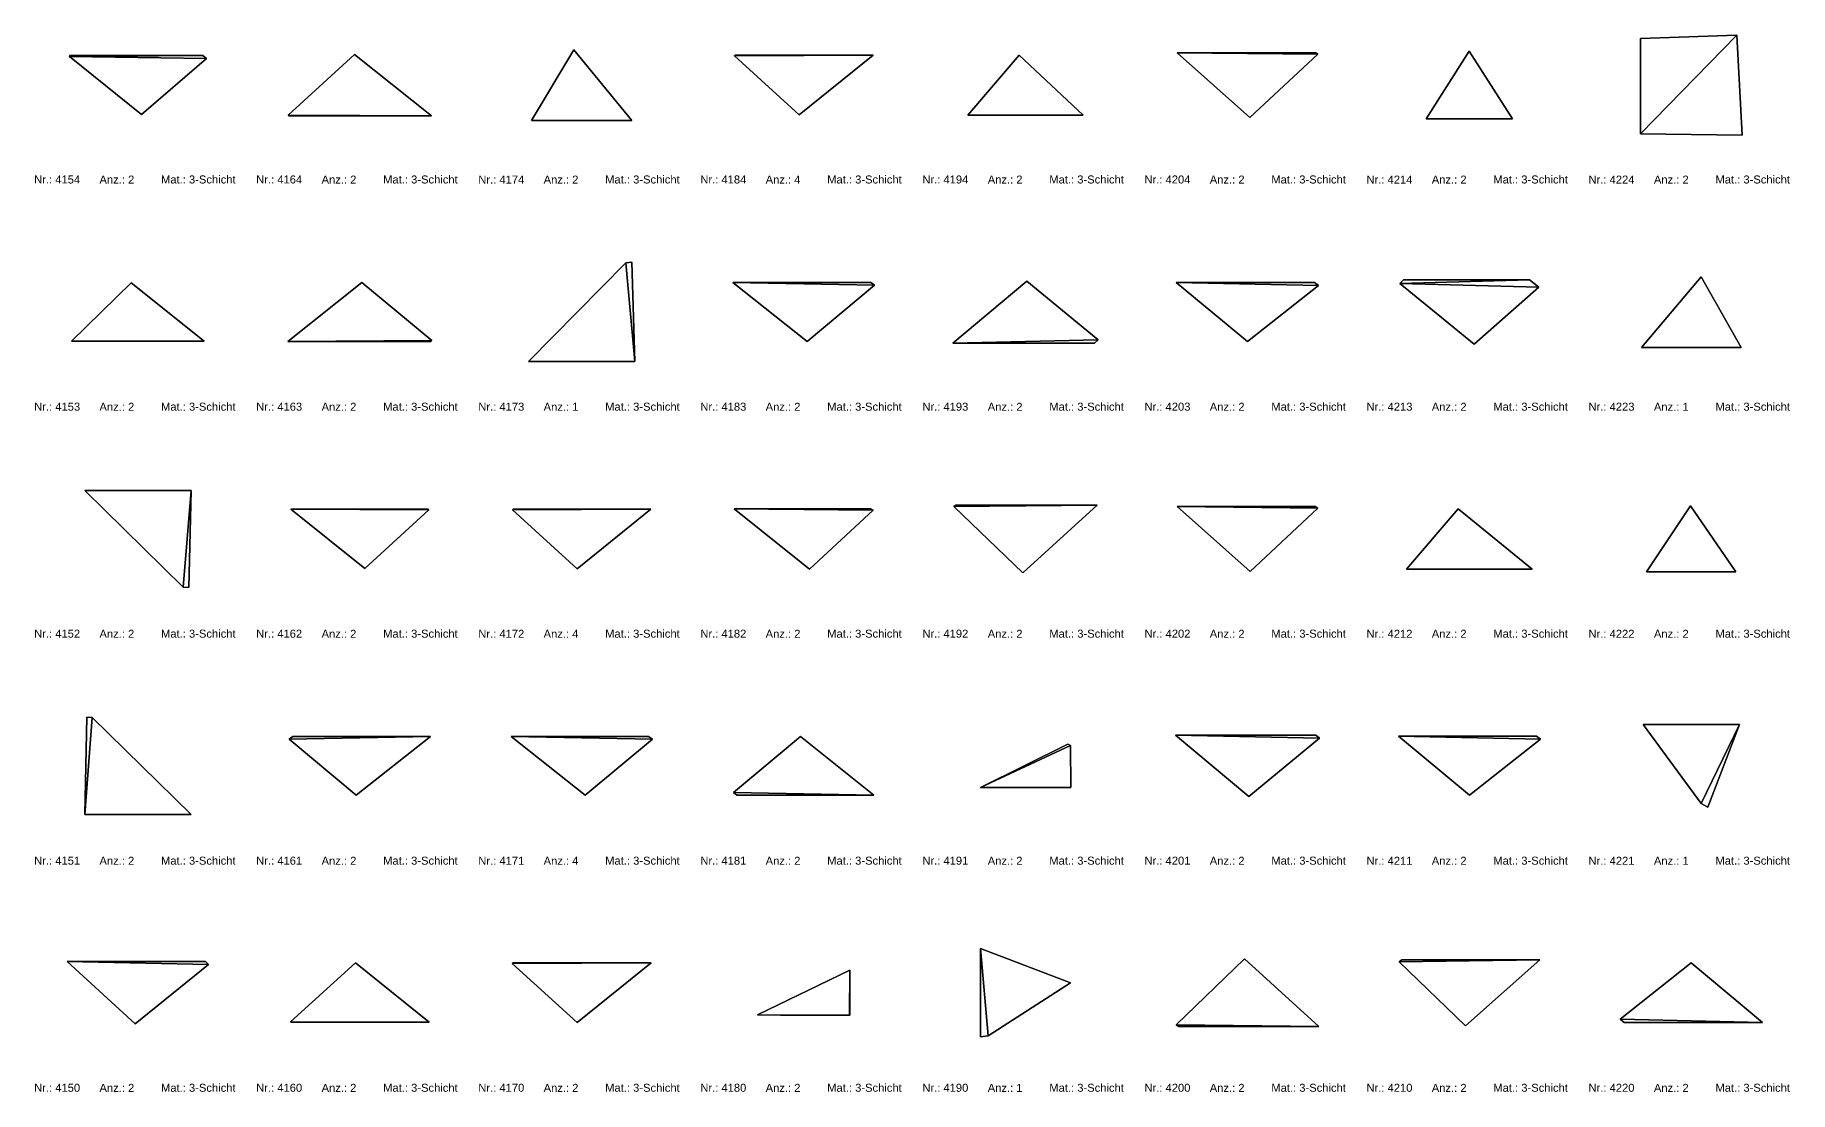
# Model space of a CAD drawing. Header units: millimetres. Extents: x -1099 to 66227, y -20588 to 1633.
# Drawn here: x 32674 to 50466, y -20588 to -9876 of the extents above; entities that cross this region are included whole.
import ezdxf

# ---------------------------------------------------------------- set-up
doc = ezdxf.new("R2010")
doc.units = ezdxf.units.MM
doc.header["$LTSCALE"] = 12.5
doc.layers.add('CURVES', color=1, linetype='Continuous', true_color=0xff0000)
doc.layers.add('TEXT', color=1, linetype='Continuous', true_color=0xff0000)
doc.styles.add('ARIAL_REGULAR', font='arial.ttf')

msp = doc.modelspace()

# ---------------------------------------------------------------- texts
at = {"layer": 'TEXT', "attachment_point": 7, "style": 'ARIAL_REGULAR'}
for s, insert, char_height, width in [('Nr.: 4154', (32665, -11381), 81.1, 1078.73), ('Anz.: 2', (33327, -11381), 81.1, 853.81), ('Mat.: 3-Schicht', (33951, -11381), 81.15, 1665.28), ('Nr.: 4164', (34916, -11381), 81.1, 1078.73), ('Anz.: 2', (35579, -11381), 81.1, 853.81), ('Mat.: 3-Schicht', (36203, -11381), 81.15, 1665.28), ('Nr.: 4174', (37168, -11381), 81.1, 1078.73), ('Anz.: 2', (37830, -11381), 81.1, 853.81), ('Mat.: 3-Schicht', (38454, -11381), 81.15, 1665.28), ('Nr.: 4184', (39419, -11381), 81.1, 1078.73), ('Anz.: 4', (40081, -11381), 81.1, 854.69), ('Mat.: 3-Schicht', (40705, -11381), 81.15, 1665.28), ('Nr.: 4194', (41670, -11381), 81.1, 1078.73), ('Anz.: 2', (42333, -11381), 81.1, 853.81), ('Mat.: 3-Schicht', (42957, -11381), 81.15, 1665.28), ('Nr.: 4204', (43922, -11381), 81.1, 1078.73), ('Anz.: 2', (44584, -11381), 81.1, 853.81), ('Mat.: 3-Schicht', (45208, -11381), 81.15, 1665.28), ('Nr.: 4214', (46173, -11381), 81.1, 1078.73), ('Anz.: 2', (46835, -11381), 81.1, 853.81), ('Mat.: 3-Schicht', (47459, -11381), 81.15, 1665.28), ('Nr.: 4224', (48424, -11381), 81.1, 1078.73), ('Anz.: 2', (49087, -11381), 81.1, 853.81), ('Mat.: 3-Schicht', (49711, -11381), 81.15, 1665.28), ('Nr.: 4153', (32665, -13684), 81.1, 1079.61), ('Anz.: 2', (33327, -13684), 81.1, 853.81), ('Mat.: 3-Schicht', (33951, -13684), 81.15, 1665.28), ('Nr.: 4163', (34916, -13684), 81.1, 1079.61), ('Anz.: 2', (35579, -13684), 81.1, 853.81), ('Mat.: 3-Schicht', (36203, -13684), 81.15, 1665.28), ('Nr.: 4173', (37168, -13684), 81.1, 1079.61), ('Anz.: 1', (37830, -13684), 81.1, 824.7), ('Mat.: 3-Schicht', (38454, -13684), 81.15, 1665.28), ('Nr.: 4183', (39419, -13684), 81.1, 1079.61), ('Anz.: 2', (40081, -13684), 81.1, 853.81), ('Mat.: 3-Schicht', (40705, -13684), 81.15, 1665.28), ('Nr.: 4193', (41670, -13684), 81.1, 1079.61), ('Anz.: 2', (42333, -13684), 81.1, 853.81), ('Mat.: 3-Schicht', (42957, -13684), 81.15, 1665.28), ('Nr.: 4203', (43922, -13684), 81.1, 1079.61), ('Anz.: 2', (44584, -13684), 81.1, 853.81), ('Mat.: 3-Schicht', (45208, -13684), 81.15, 1665.28), ('Nr.: 4213', (46173, -13684), 81.1, 1079.61), ('Anz.: 2', (46835, -13684), 81.1, 853.81), ('Mat.: 3-Schicht', (47459, -13684), 81.15, 1665.28), ('Nr.: 4223', (48424, -13684), 81.1, 1079.61), ('Anz.: 1', (49087, -13684), 81.1, 824.7), ('Mat.: 3-Schicht', (49711, -13684), 81.15, 1665.28), ('Nr.: 4152', (32665, -15985), 81.1, 1077.85), ('Anz.: 2', (33327, -15985), 81.1, 853.81), ('Mat.: 3-Schicht', (33951, -15985), 81.15, 1665.28), ('Nr.: 4162', (34916, -15985), 81.1, 1077.85), ('Anz.: 2', (35579, -15985), 81.1, 853.81), ('Mat.: 3-Schicht', (36203, -15985), 81.15, 1665.28), ('Nr.: 4172', (37168, -15985), 81.1, 1077.85), ('Anz.: 4', (37830, -15985), 81.1, 854.69), ('Mat.: 3-Schicht', (38454, -15985), 81.15, 1665.28), ('Nr.: 4182', (39419, -15985), 81.1, 1077.85), ('Anz.: 2', (40081, -15985), 81.1, 853.81), ('Mat.: 3-Schicht', (40705, -15985), 81.15, 1665.28), ('Nr.: 4192', (41670, -15985), 81.1, 1077.85), ('Anz.: 2', (42333, -15985), 81.1, 853.81), ('Mat.: 3-Schicht', (42957, -15985), 81.15, 1665.28), ('Nr.: 4202', (43922, -15985), 81.1, 1077.85), ('Anz.: 2', (44584, -15985), 81.1, 853.81), ('Mat.: 3-Schicht', (45208, -15985), 81.15, 1665.28), ('Nr.: 4212', (46173, -15985), 81.1, 1077.85), ('Anz.: 2', (46835, -15985), 81.1, 853.81), ('Mat.: 3-Schicht', (47459, -15985), 81.15, 1665.28), ('Nr.: 4222', (48424, -15985), 81.1, 1077.85), ('Anz.: 2', (49087, -15985), 81.1, 853.81), ('Mat.: 3-Schicht', (49711, -15985), 81.15, 1665.28), ('Nr.: 4151', (32665, -18286), 81.1, 1048.74), ('Anz.: 2', (33327, -18286), 81.1, 853.81), ('Mat.: 3-Schicht', (33951, -18286), 81.15, 1665.28), ('Nr.: 4161', (34916, -18286), 81.1, 1048.74), ('Anz.: 2', (35579, -18286), 81.1, 853.81), ('Mat.: 3-Schicht', (36203, -18286), 81.15, 1665.28), ('Nr.: 4171', (37168, -18286), 81.1, 1048.74), ('Anz.: 4', (37830, -18286), 81.1, 854.69), ('Mat.: 3-Schicht', (38454, -18286), 81.15, 1665.28), ('Nr.: 4181', (39419, -18286), 81.1, 1048.74), ('Anz.: 2', (40081, -18286), 81.1, 853.81), ('Mat.: 3-Schicht', (40705, -18286), 81.15, 1665.28), ('Nr.: 4191', (41670, -18286), 81.1, 1048.74), ('Anz.: 2', (42333, -18286), 81.1, 853.81), ('Mat.: 3-Schicht', (42957, -18286), 81.15, 1665.28), ('Nr.: 4201', (43922, -18286), 81.1, 1048.74), ('Anz.: 2', (44584, -18286), 81.1, 853.81), ('Mat.: 3-Schicht', (45208, -18286), 81.15, 1665.28), ('Nr.: 4211', (46173, -18286), 81.1, 1048.74), ('Anz.: 2', (46835, -18286), 81.1, 853.81), ('Mat.: 3-Schicht', (47459, -18286), 81.15, 1665.28), ('Nr.: 4221', (48424, -18286), 81.1, 1048.74), ('Anz.: 1', (49087, -18286), 81.1, 824.7), ('Mat.: 3-Schicht', (49711, -18286), 81.15, 1665.28), ('Nr.: 4150', (32665, -20588), 81.1, 1079.61), ('Anz.: 2', (33327, -20588), 81.1, 853.81), ('Mat.: 3-Schicht', (33951, -20588), 81.15, 1665.28), ('Nr.: 4160', (34916, -20588), 81.1, 1079.61), ('Anz.: 2', (35579, -20588), 81.1, 853.81), ('Mat.: 3-Schicht', (36203, -20588), 81.15, 1665.28), ('Nr.: 4170', (37168, -20588), 81.1, 1079.61), ('Anz.: 2', (37830, -20588), 81.1, 853.81), ('Mat.: 3-Schicht', (38454, -20588), 81.15, 1665.28), ('Nr.: 4180', (39419, -20588), 81.1, 1079.61), ('Anz.: 2', (40081, -20588), 81.1, 853.81), ('Mat.: 3-Schicht', (40705, -20588), 81.15, 1665.28), ('Nr.: 4190', (41670, -20588), 81.1, 1079.61), ('Anz.: 1', (42333, -20588), 81.1, 824.7), ('Mat.: 3-Schicht', (42957, -20588), 81.15, 1665.28), ('Nr.: 4200', (43922, -20588), 81.1, 1079.61), ('Anz.: 2', (44584, -20588), 81.1, 853.81), ('Mat.: 3-Schicht', (45208, -20588), 81.15, 1665.28), ('Nr.: 4210', (46173, -20588), 81.1, 1079.61), ('Anz.: 2', (46835, -20588), 81.1, 853.81), ('Mat.: 3-Schicht', (47459, -20588), 81.15, 1665.28), ('Nr.: 4220', (48424, -20588), 81.1, 1079.61), ('Anz.: 2', (49087, -20588), 81.1, 853.81), ('Mat.: 3-Schicht', (49711, -20588), 81.15, 1665.28)]:
    msp.add_mtext(s, dxfattribs=dict(at, insert=insert, char_height=char_height, width=width))

# ---------------------------------------------------------------- meshes
at = {"layer": 'CURVES'}
mesh = msp.add_polyface(dxfattribs=at)
corners = [(49981, -10890), (49981, -10890), (49981, -10890), (49927, -9876), (49927, -9876), (49927, -9876), (49927, -9876, 100), (49927, -9876, 100), (49927, -9876, 100), (49981, -10890, 100), (49981, -10890, 100), (49981, -10890, 100), (48951, -9909), (48951, -9909), (48951, -9909), (48951, -9909, 100), (48951, -9909, 100), (48951, -9909, 100), (48951, -10877), (48951, -10877), (48951, -10877), (48951, -10877, 100), (48951, -10877, 100), (48951, -10877, 100)]
mesh.append_faces([[corners[k] for k in face] for face in [(7, 9, 0, 4), (8, 3, 13, 15), (16, 12, 19, 21), (18, 1, 11, 22), (5, 2, 20, 20), (20, 14, 5, 5), (6, 17, 23, 23), (23, 10, 6, 6)]])
mesh = msp.add_polyface(dxfattribs=at)
corners = [(34374, -10084), (34374, -10084), (34374, -10084), (33028, -10084), (33028, -10084), (33028, -10084), (33028, -10084, 100), (33028, -10084, 100), (33028, -10084, 100), (34374, -10084, 100), (34374, -10084, 100), (34374, -10084, 100), (33022, -10091), (33022, -10091), (33022, -10091), (33022, -10091, 100), (33022, -10091, 100), (33022, -10091, 100), (33752, -10681), (33752, -10681), (33752, -10681), (33752, -10681, 100), (33752, -10681, 100), (33752, -10681, 100), (34412, -10114), (34412, -10114), (34412, -10114), (34412, -10114, 100), (34412, -10114, 100), (34412, -10114, 100)]
mesh.append_faces([[corners[k] for k in face] for face in [(9, 0, 4, 7), (8, 3, 13, 15), (16, 12, 19, 21), (22, 18, 25, 28), (1, 29, 24, 24), (29, 1, 11, 11), (14, 26, 20, 20), (2, 14, 5, 5), (26, 14, 2, 2), (10, 6, 17, 17), (17, 27, 10, 10), (23, 27, 17, 17)]])
mesh = msp.add_polyface(dxfattribs=at)
corners = [(35913, -10072), (35913, -10072), (35913, -10072), (35239, -10687), (35239, -10687), (35239, -10687), (35239, -10687, 100), (35239, -10687, 100), (35239, -10687, 100), (35913, -10072, 100), (35913, -10072, 100), (35913, -10072, 100), (35249, -10694), (35249, -10694), (35249, -10694), (35249, -10694, 100), (35249, -10694, 100), (35249, -10694, 100), (36694, -10694), (36694, -10694), (36694, -10694), (36694, -10694, 100), (36694, -10694, 100), (36694, -10694, 100)]
mesh.append_faces([[corners[k] for k in face] for face in [(0, 4, 7, 9), (15, 8, 3, 13), (21, 16, 12, 19), (11, 22, 18, 1), (5, 20, 14, 14), (20, 5, 2, 2), (23, 6, 17, 17), (6, 23, 10, 10)]])
mesh = msp.add_polyface(dxfattribs=at)
corners = [(38138, -10024), (38138, -10024), (38138, -10024), (37708, -10741), (37708, -10741), (37708, -10741), (37708, -10741, 100), (37708, -10741, 100), (37708, -10741, 100), (38138, -10024, 100), (38138, -10024, 100), (38138, -10024, 100), (38726, -10741), (38726, -10741), (38726, -10741), (38726, -10741, 100), (38726, -10741, 100), (38726, -10741, 100)]
mesh.append_faces([[corners[k] for k in face] for face in [(7, 9, 0, 4), (8, 3, 13, 15), (11, 16, 12, 1), (14, 5, 2, 2), (10, 6, 17, 17)]])
mesh = msp.add_polyface(dxfattribs=at)
corners = [(39769, -10081, 50), (39769, -10081, 25), (39770, -10081, 50), (39770, -10081, 25), (39765, -10084, 50), (39764, -10085, 50), (39765, -10084, 25), (39764, -10085, 25), (39765, -10084, 75), (39764, -10085, 75), (39769, -10081, 75), (39770, -10081, 75), (41170, -10080), (41170, -10080), (41170, -10080), (39771, -10080), (39771, -10080), (39771, -10080), (39771, -10080, 100), (39771, -10080, 100), (39771, -10080, 100), (41170, -10080, 100), (41170, -10080, 100), (41170, -10080, 100), (39764, -10086), (39764, -10086), (39764, -10086), (39764, -10086, 100), (39764, -10086, 100), (39764, -10086, 100), (40420, -10685), (40420, -10685), (40420, -10685), (40420, -10685, 100), (40420, -10685, 100), (40420, -10685, 100)]
mesh.append_faces([[corners[k] for k in face] for face in [(21, 12, 16, 19), (10, 11, 2, 0), (0, 2, 3, 1), (9, 8, 4, 5), (5, 4, 6, 7), (2, 15, 3, 3), (1, 3, 15, 15), (6, 1, 15, 25), (20, 15, 2, 2), (10, 20, 11, 11), (2, 11, 20, 20), (10, 0, 4, 8), (27, 20, 10, 10), (0, 1, 6, 4), (5, 7, 25, 25), (6, 25, 7, 7), (8, 9, 27, 27), (5, 27, 9, 9), (27, 5, 25, 25), (10, 8, 27, 27), (28, 24, 31, 33), (23, 34, 30, 30), (30, 13, 23, 23), (14, 32, 26, 26), (26, 17, 14, 14), (22, 18, 29, 29), (29, 35, 22, 22)]])
mesh = msp.add_polyface(dxfattribs=at)
corners = [(42650, -10078), (42650, -10078), (42650, -10078), (42131, -10687), (42131, -10687), (42131, -10687), (42131, -10687, 100), (42131, -10687, 100), (42131, -10687, 100), (42650, -10078, 100), (42650, -10078, 100), (42650, -10078, 100), (43302, -10687), (43302, -10687), (43302, -10687), (43302, -10687, 100), (43302, -10687, 100), (43302, -10687, 100)]
mesh.append_faces([[corners[k] for k in face] for face in [(0, 4, 7, 9), (8, 3, 13, 15), (12, 1, 11, 16), (2, 14, 5, 5), (10, 6, 17, 17)]])
mesh = msp.add_polyface(dxfattribs=at)
corners = [(45658, -10054), (45658, -10054), (45658, -10054), (44254, -10054), (44254, -10054), (44254, -10054), (44254, -10054, 100), (44254, -10054, 100), (44254, -10054, 100), (45658, -10054, 100), (45658, -10054, 100), (45658, -10054, 100), (44991, -10712), (44991, -10712), (44991, -10712), (44991, -10712, 100), (44991, -10712, 100), (44991, -10712, 100), (45679, -10069), (45679, -10069), (45679, -10069), (45679, -10069, 100), (45679, -10069, 100), (45679, -10069, 100)]
mesh.append_faces([[corners[k] for k in face] for face in [(9, 0, 4, 7), (8, 3, 13, 15), (16, 12, 19, 21), (22, 18, 1, 11), (5, 20, 14, 14), (20, 5, 2, 2), (23, 6, 17, 17), (6, 23, 10, 10)]])
mesh = msp.add_polyface(dxfattribs=at)
corners = [(47213, -10040), (47213, -10040), (47213, -10040), (46778, -10726), (46778, -10726), (46778, -10726), (46778, -10726, 100), (46778, -10726, 100), (46778, -10726, 100), (47213, -10040, 100), (47213, -10040, 100), (47213, -10040, 100), (47655, -10726), (47655, -10726), (47655, -10726), (47655, -10726, 100), (47655, -10726, 100), (47655, -10726, 100)]
mesh.append_faces([[corners[k] for k in face] for face in [(9, 0, 4, 7), (8, 3, 13, 15), (16, 12, 1, 11), (14, 5, 2, 2), (10, 6, 17, 17)]])
mesh = msp.add_polyface(dxfattribs=at)
corners = [(38723, -12179), (38723, -12179), (38723, -12179), (38665, -12183), (38665, -12183), (38665, -12183), (38665, -12183, 100), (38665, -12183, 100), (38665, -12183, 100), (38723, -12179, 100), (38723, -12179, 100), (38723, -12179, 100), (37678, -13186), (37678, -13186), (37678, -13186), (37678, -13186, 100), (37678, -13186, 100), (37678, -13186, 100), (38755, -13186), (38755, -13186), (38755, -13186), (38755, -13186, 100), (38755, -13186, 100), (38755, -13186, 100)]
mesh.append_faces([[corners[k] for k in face] for face in [(7, 9, 0, 4), (8, 3, 13, 15), (16, 12, 19, 21), (18, 1, 11, 22), (5, 20, 14, 14), (20, 5, 2, 2), (23, 6, 17, 17), (6, 23, 10, 10)]])
mesh = msp.add_polyface(dxfattribs=at)
corners = [(33649, -12387), (33649, -12387), (33649, -12387), (33045, -12978), (33045, -12978), (33045, -12978), (33045, -12978, 100), (33045, -12978, 100), (33045, -12978, 100), (33649, -12387, 100), (33649, -12387, 100), (33649, -12387, 100), (34389, -12978), (34389, -12978), (34389, -12978), (34389, -12978, 100), (34389, -12978, 100), (34389, -12978, 100)]
mesh.append_faces([[corners[k] for k in face] for face in [(0, 4, 7, 9), (8, 3, 13, 15), (12, 1, 11, 16), (2, 14, 5, 5), (10, 6, 17, 17)]])
mesh = msp.add_polyface(dxfattribs=at)
corners = [(36696, -12973), (36696, -12973), (36696, -12973), (35988, -12383), (35988, -12383), (35988, -12383), (35988, -12383, 100), (35988, -12383, 100), (35988, -12383, 100), (36696, -12973, 100), (36696, -12973, 100), (36696, -12973, 100), (35988, -12383), (35988, -12383), (35988, -12383), (35988, -12383, 100), (35988, -12383, 100), (35988, -12383, 100), (35238, -12982), (35238, -12982), (35238, -12982), (35238, -12982, 100), (35238, -12982, 100), (35238, -12982, 100), (36685, -12982), (36685, -12982), (36685, -12982), (36685, -12982, 100), (36685, -12982, 100), (36685, -12982, 100)]
mesh.append_faces([[corners[k] for k in face] for face in [(4, 9, 0, 0), (9, 4, 7, 7), (8, 3, 13, 15), (21, 16, 12, 19), (22, 18, 25, 27), (11, 28, 24, 24), (24, 1, 11, 11), (2, 26, 20, 20), (5, 2, 14, 14), (20, 14, 2, 2), (10, 17, 23, 23), (6, 17, 10, 10), (29, 10, 23, 23)]])
mesh = msp.add_polyface(dxfattribs=at)
corners = [(41147, -12384), (41147, -12384), (41147, -12384), (39748, -12384), (39748, -12384), (39748, -12384), (39748, -12384, 100), (39748, -12384, 100), (39748, -12384, 100), (41147, -12384, 100), (41147, -12384, 100), (41147, -12384, 100), (40503, -12982), (40503, -12982), (40503, -12982), (40503, -12982, 100), (40503, -12982, 100), (40503, -12982, 100), (41185, -12412), (41185, -12412), (41185, -12412), (41185, -12412, 100), (41185, -12412, 100), (41185, -12412, 100)]
mesh.append_faces([[corners[k] for k in face] for face in [(9, 0, 4, 7), (15, 8, 3, 13), (16, 12, 19, 21), (11, 22, 18, 1), (5, 20, 14, 14), (20, 5, 2, 2), (23, 6, 17, 17), (6, 23, 10, 10)]])
mesh = msp.add_polyface(dxfattribs=at)
corners = [(43453, -12966), (43453, -12966), (43453, -12966), (42728, -12369), (42728, -12369), (42728, -12369), (42728, -12369, 100), (42728, -12369, 100), (42728, -12369, 100), (43453, -12966, 100), (43453, -12966, 100), (43453, -12966, 100), (41980, -12997), (41980, -12997), (41980, -12997), (41980, -12997, 100), (41980, -12997, 100), (41980, -12997, 100), (43416, -12997), (43416, -12997), (43416, -12997), (43416, -12997, 100), (43416, -12997, 100), (43416, -12997, 100)]
mesh.append_faces([[corners[k] for k in face] for face in [(9, 0, 4, 7), (8, 3, 13, 15), (16, 12, 19, 21), (22, 18, 1, 11), (2, 20, 14, 14), (14, 5, 2, 2), (10, 6, 17, 17), (17, 23, 10, 10)]])
mesh = msp.add_polyface(dxfattribs=at)
corners = [(45645, -12382), (45645, -12382), (45645, -12382), (44245, -12382), (44245, -12382), (44245, -12382), (44245, -12382, 100), (44245, -12382, 100), (44245, -12382, 100), (45645, -12382, 100), (45645, -12382, 100), (45645, -12382, 100), (44968, -12983), (44968, -12983), (44968, -12983), (44968, -12983, 100), (44968, -12983, 100), (44968, -12983, 100), (45688, -12415), (45688, -12415), (45688, -12415), (45688, -12415, 100), (45688, -12415, 100), (45688, -12415, 100)]
mesh.append_faces([[corners[k] for k in face] for face in [(9, 0, 4, 7), (13, 8, 3, 3), (8, 13, 15, 15), (16, 12, 19, 21), (11, 22, 18, 1), (5, 20, 14, 14), (20, 5, 2, 2), (23, 6, 17, 17), (6, 23, 10, 10)]])
mesh = msp.add_polyface(dxfattribs=at)
corners = [(47826, -12355), (47826, -12355), (47826, -12355), (46547, -12355), (46547, -12355), (46547, -12355), (46547, -12355, 100), (46547, -12355, 100), (46547, -12355, 100), (47826, -12355, 100), (47826, -12355, 100), (47826, -12355, 100), (46512, -12394), (46512, -12394), (46512, -12394), (46512, -12394, 100), (46512, -12394, 100), (46512, -12394, 100), (47264, -13010), (47264, -13010), (47264, -13010), (47264, -13010, 100), (47264, -13010, 100), (47264, -13010, 100), (47921, -12430), (47921, -12430), (47921, -12430), (47921, -12430, 100), (47921, -12430, 100), (47921, -12430, 100)]
mesh.append_faces([[corners[k] for k in face] for face in [(7, 9, 0, 4), (15, 8, 3, 13), (16, 12, 19, 21), (22, 18, 25, 27), (11, 28, 24, 1), (14, 26, 20, 20), (2, 14, 5, 5), (26, 14, 2, 2), (10, 6, 17, 17), (17, 29, 10, 10), (23, 29, 17, 17)]])
mesh = msp.add_polyface(dxfattribs=at)
corners = [(49565, -12325), (49565, -12325), (49565, -12325), (48961, -13041), (48961, -13041), (48961, -13041), (48961, -13041, 100), (48961, -13041, 100), (48961, -13041, 100), (49565, -12325, 100), (49565, -12325, 100), (49565, -12325, 100), (49972, -13041), (49972, -13041), (49972, -13041), (49972, -13041, 100), (49972, -13041, 100), (49972, -13041, 100)]
mesh.append_faces([[corners[k] for k in face] for face in [(7, 9, 0, 4), (8, 3, 13, 15), (11, 16, 12, 1), (14, 5, 2, 2), (10, 6, 17, 17)]])
mesh = msp.add_polyface(dxfattribs=at)
corners = [(34255, -14491), (34255, -14491), (34255, -14491), (33179, -14491), (33179, -14491), (33179, -14491), (33179, -14491, 100), (33179, -14491, 100), (33179, -14491, 100), (34255, -14491, 100), (34255, -14491, 100), (34255, -14491, 100), (34177, -15471), (34177, -15471), (34177, -15471), (34177, -15471, 100), (34177, -15471, 100), (34177, -15471, 100), (34234, -15474), (34234, -15474), (34234, -15474), (34234, -15474, 100), (34234, -15474, 100), (34234, -15474, 100)]
mesh.append_faces([[corners[k] for k in face] for face in [(9, 0, 4, 7), (8, 3, 13, 15), (16, 12, 19, 21), (22, 18, 1, 11), (2, 20, 14, 14), (14, 5, 2, 2), (10, 6, 17, 17), (17, 23, 10, 10)]])
mesh = msp.add_polyface(dxfattribs=at)
corners = [(36665, -14687, 50), (36665, -14687, 25), (36666, -14688, 50), (36666, -14688, 25), (36661, -14684, 50), (36660, -14683, 50), (36661, -14684, 25), (36660, -14683, 25), (36661, -14684, 75), (36660, -14683, 75), (36665, -14687, 75), (36666, -14688, 75), (36658, -14682), (36658, -14682), (36658, -14682), (35266, -14682), (35266, -14682), (35266, -14682), (35266, -14682, 100), (35266, -14682, 100), (35266, -14682, 100), (36658, -14682, 100), (36658, -14682, 100), (36658, -14682, 100), (36019, -15283), (36019, -15283), (36019, -15283), (36019, -15283, 100), (36019, -15283, 100), (36019, -15283, 100), (36667, -14689), (36667, -14689), (36667, -14689), (36667, -14689, 100), (36667, -14689, 100), (36667, -14689, 100)]
mesh.append_faces([[corners[k] for k in face] for face in [(21, 12, 16, 19), (20, 15, 25, 27), (28, 24, 31, 33), (10, 11, 2, 0), (0, 2, 3, 1), (9, 8, 4, 5), (5, 4, 6, 7), (2, 30, 3, 3), (1, 3, 30, 30), (6, 1, 30, 13), (34, 30, 2, 2), (10, 34, 11, 11), (2, 11, 34, 34), (10, 0, 4, 8), (23, 34, 10, 10), (0, 1, 6, 4), (5, 7, 13, 13), (6, 13, 7, 7), (8, 9, 23, 23), (5, 23, 9, 9), (23, 5, 13, 13), (10, 8, 23, 23), (17, 32, 26, 26), (32, 17, 14, 14), (35, 18, 29, 29), (18, 35, 22, 22)]])
mesh = msp.add_polyface(dxfattribs=at)
corners = [(38918, -14681), (38918, -14681), (38918, -14681), (37525, -14681), (37525, -14681), (37525, -14681), (37525, -14681, 100), (37525, -14681, 100), (37525, -14681, 100), (38918, -14681, 100), (38918, -14681, 100), (38918, -14681, 100), (37516, -14688), (37516, -14688), (37516, -14688), (37516, -14688, 100), (37516, -14688, 100), (37516, -14688, 100), (38170, -15285), (38170, -15285), (38170, -15285), (38170, -15285, 100), (38170, -15285, 100), (38170, -15285, 100)]
mesh.append_faces([[corners[k] for k in face] for face in [(9, 0, 4, 7), (8, 3, 13, 15), (16, 12, 19, 21), (18, 1, 11, 22), (2, 20, 14, 14), (14, 5, 2, 2), (10, 6, 17, 17), (17, 23, 10, 10)]])
mesh = msp.add_polyface(dxfattribs=at)
corners = [(41149, -14677), (41149, -14677), (41149, -14677), (39763, -14677), (39763, -14677), (39763, -14677), (39763, -14677, 100), (39763, -14677, 100), (39763, -14677, 100), (41149, -14677, 100), (41149, -14677, 100), (41149, -14677, 100), (40527, -15288), (40527, -15288), (40527, -15288), (40527, -15288, 100), (40527, -15288, 100), (40527, -15288, 100), (41170, -14693), (41170, -14693), (41170, -14693), (41170, -14693, 100), (41170, -14693, 100), (41170, -14693, 100)]
mesh.append_faces([[corners[k] for k in face] for face in [(9, 0, 4, 7), (8, 3, 13, 15), (16, 12, 19, 21), (22, 18, 1, 11), (5, 20, 14, 14), (20, 5, 2, 2), (23, 6, 17, 17), (6, 23, 10, 10)]])
mesh = msp.add_polyface(dxfattribs=at)
corners = [(43443, -14639), (43443, -14639), (43443, -14639), (42011, -14639), (42011, -14639), (42011, -14639), (42011, -14639, 100), (42011, -14639, 100), (42011, -14639, 100), (43443, -14639, 100), (43443, -14639, 100), (43443, -14639, 100), (41990, -14654), (41990, -14654), (41990, -14654), (41990, -14654, 100), (41990, -14654, 100), (41990, -14654, 100), (42688, -15326), (42688, -15326), (42688, -15326), (42688, -15326, 100), (42688, -15326, 100), (42688, -15326, 100)]
mesh.append_faces([[corners[k] for k in face] for face in [(0, 4, 7, 9), (3, 13, 15, 8), (16, 12, 19, 21), (11, 22, 18, 1), (2, 20, 14, 14), (14, 5, 2, 2), (10, 6, 17, 17), (17, 23, 10, 10)]])
mesh = msp.add_polyface(dxfattribs=at)
corners = [(45653, -14653), (45653, -14653), (45653, -14653), (44255, -14653), (44255, -14653), (44255, -14653), (44255, -14653, 100), (44255, -14653, 100), (44255, -14653, 100), (45653, -14653, 100), (45653, -14653, 100), (45653, -14653, 100), (44992, -15312), (44992, -15312), (44992, -15312), (44992, -15312, 100), (44992, -15312, 100), (44992, -15312, 100), (45678, -14671), (45678, -14671), (45678, -14671), (45678, -14671, 100), (45678, -14671, 100), (45678, -14671, 100)]
mesh.append_faces([[corners[k] for k in face] for face in [(9, 0, 4, 7), (8, 3, 13, 15), (16, 12, 19, 21), (22, 18, 1, 11), (5, 20, 14, 14), (20, 5, 2, 2), (23, 6, 17, 17), (6, 23, 10, 10)]])
mesh = msp.add_polyface(dxfattribs=at)
corners = [(47102, -14677), (47102, -14677), (47102, -14677), (46580, -15288), (46580, -15288), (46580, -15288), (46580, -15288, 100), (46580, -15288, 100), (46580, -15288, 100), (47102, -14677, 100), (47102, -14677, 100), (47102, -14677, 100), (47853, -15288), (47853, -15288), (47853, -15288), (47853, -15288, 100), (47853, -15288, 100), (47853, -15288, 100)]
mesh.append_faces([[corners[k] for k in face] for face in [(0, 4, 7, 9), (8, 3, 13, 15), (11, 16, 12, 1), (14, 5, 2, 2), (10, 6, 17, 17)]])
mesh = msp.add_polyface(dxfattribs=at)
corners = [(49459, -14649), (49459, -14649), (49459, -14649), (49013, -15316), (49013, -15316), (49013, -15316), (49013, -15316, 100), (49013, -15316, 100), (49013, -15316, 100), (49459, -14649, 100), (49459, -14649, 100), (49459, -14649, 100), (49919, -15316), (49919, -15316), (49919, -15316), (49919, -15316, 100), (49919, -15316, 100), (49919, -15316, 100)]
mesh.append_faces([[corners[k] for k in face] for face in [(7, 9, 0, 4), (3, 13, 15, 8), (11, 16, 12, 1), (14, 5, 2, 2), (10, 6, 17, 17)]])
mesh = msp.add_polyface(dxfattribs=at)
corners = [(33254, -16793), (33254, -16793), (33254, -16793), (33199, -16790), (33199, -16790), (33199, -16790), (33199, -16790, 100), (33199, -16790, 100), (33199, -16790, 100), (33254, -16793, 100), (33254, -16793, 100), (33254, -16793, 100), (33178, -17775), (33178, -17775), (33178, -17775), (33178, -17775, 100), (33178, -17775, 100), (33178, -17775, 100), (34256, -17775), (34256, -17775), (34256, -17775), (34256, -17775, 100), (34256, -17775, 100), (34256, -17775, 100)]
mesh.append_faces([[corners[k] for k in face] for face in [(7, 9, 0, 4), (3, 13, 15, 8), (21, 16, 12, 19), (11, 22, 18, 1), (2, 20, 14, 14), (14, 5, 2, 2), (10, 6, 17, 17), (17, 23, 10, 10)]])
mesh = msp.add_polyface(dxfattribs=at)
corners = [(49954, -16865), (49954, -16865), (49954, -16865), (48979, -16865), (48979, -16865), (48979, -16865), (48979, -16865, 100), (48979, -16865, 100), (48979, -16865, 100), (49954, -16865, 100), (49954, -16865, 100), (49954, -16865, 100), (49566, -17664), (49566, -17664), (49566, -17664), (49566, -17664, 100), (49566, -17664, 100), (49566, -17664, 100), (49634, -17701), (49634, -17701), (49634, -17701), (49634, -17701, 100), (49634, -17701, 100), (49634, -17701, 100)]
mesh.append_faces([[corners[k] for k in face] for face in [(0, 4, 7, 9), (15, 8, 3, 13), (16, 12, 19, 21), (22, 18, 1, 11), (2, 20, 14, 14), (14, 5, 2, 2), (10, 6, 17, 17), (17, 23, 10, 10)]])
mesh = msp.add_polyface(dxfattribs=at)
corners = [(36682, -16984), (36682, -16984), (36682, -16984), (35289, -16984), (35289, -16984), (35289, -16984), (35289, -16984, 100), (35289, -16984, 100), (35289, -16984, 100), (36682, -16984, 100), (36682, -16984, 100), (36682, -16984, 100), (35251, -17013), (35251, -17013), (35251, -17013), (35251, -17013, 100), (35251, -17013, 100), (35251, -17013, 100), (35930, -17581), (35930, -17581), (35930, -17581), (35930, -17581, 100), (35930, -17581, 100), (35930, -17581, 100)]
mesh.append_faces([[corners[k] for k in face] for face in [(7, 9, 0, 4), (8, 3, 13, 15), (16, 12, 19, 21), (18, 1, 11, 22), (2, 20, 14, 14), (14, 5, 2, 2), (10, 6, 17, 17), (17, 23, 10, 10)]])
mesh = msp.add_polyface(dxfattribs=at)
corners = [(38894, -16984), (38894, -16984), (38894, -16984), (37500, -16984), (37500, -16984), (37500, -16984), (37500, -16984, 100), (37500, -16984, 100), (37500, -16984, 100), (38894, -16984, 100), (38894, -16984, 100), (38894, -16984, 100), (38252, -17581), (38252, -17581), (38252, -17581), (38252, -17581, 100), (38252, -17581, 100), (38252, -17581, 100), (38933, -17014), (38933, -17014), (38933, -17014), (38933, -17014, 100), (38933, -17014, 100), (38933, -17014, 100)]
mesh.append_faces([[corners[k] for k in face] for face in [(9, 0, 4, 7), (8, 3, 13, 15), (16, 12, 19, 21), (22, 18, 1, 11), (5, 20, 14, 14), (20, 5, 2, 2), (23, 6, 17, 17), (6, 23, 10, 10)]])
mesh = msp.add_polyface(dxfattribs=at)
corners = [(40435, -16985), (40435, -16985), (40435, -16985), (39756, -17554), (39756, -17554), (39756, -17554), (39756, -17554, 100), (39756, -17554, 100), (39756, -17554, 100), (40435, -16985, 100), (40435, -16985, 100), (40435, -16985, 100), (39790, -17581), (39790, -17581), (39790, -17581), (39790, -17581, 100), (39790, -17581, 100), (39790, -17581, 100), (41178, -17581), (41178, -17581), (41178, -17581), (41178, -17581, 100), (41178, -17581, 100), (41178, -17581, 100)]
mesh.append_faces([[corners[k] for k in face] for face in [(7, 9, 0, 4), (8, 3, 13, 15), (16, 12, 19, 21), (11, 22, 18, 1), (5, 20, 14, 14), (20, 5, 2, 2), (23, 6, 17, 17), (6, 23, 10, 10)]])
mesh = msp.add_polyface(dxfattribs=at)
corners = [(43172, -17076), (43172, -17076), (43172, -17076), (43145, -17063), (43145, -17063), (43145, -17063), (43145, -17063, 100), (43145, -17063, 100), (43145, -17063, 100), (43172, -17076, 100), (43172, -17076, 100), (43172, -17076, 100), (42259, -17502), (42259, -17502), (42259, -17502), (42259, -17502, 100), (42259, -17502, 100), (42259, -17502, 100), (43174, -17502), (43174, -17502), (43174, -17502), (43174, -17502, 100), (43174, -17502, 100), (43174, -17502, 100)]
mesh.append_faces([[corners[k] for k in face] for face in [(0, 4, 7, 9), (17, 8, 3, 3), (3, 13, 17, 17), (15, 12, 19, 22), (1, 23, 18, 18), (23, 1, 11, 11), (2, 20, 14, 14), (14, 5, 2, 2), (10, 6, 16, 16), (16, 21, 10, 10)]])
mesh = msp.add_polyface(dxfattribs=at)
corners = [(45659, -16971), (45659, -16971), (45659, -16971), (44235, -16971), (44235, -16971), (44235, -16971), (44235, -16971, 100), (44235, -16971, 100), (44235, -16971, 100), (45659, -16971, 100), (45659, -16971, 100), (45659, -16971, 100), (44979, -17595), (44979, -17595), (44979, -17595), (44979, -17595, 100), (44979, -17595, 100), (44979, -17595, 100), (45698, -17002), (45698, -17002), (45698, -17002), (45698, -17002, 100), (45698, -17002, 100), (45698, -17002, 100)]
mesh.append_faces([[corners[k] for k in face] for face in [(9, 0, 4, 7), (8, 3, 13, 15), (16, 12, 19, 21), (18, 1, 11, 22), (5, 20, 14, 14), (20, 5, 2, 2), (23, 6, 17, 17), (6, 23, 10, 10)]])
mesh = msp.add_polyface(dxfattribs=at)
corners = [(47897, -16983), (47897, -16983), (47897, -16983), (46497, -16983), (46497, -16983), (46497, -16983), (46497, -16983, 100), (46497, -16983, 100), (46497, -16983, 100), (47897, -16983, 100), (47897, -16983, 100), (47897, -16983, 100), (47217, -17582), (47217, -17582), (47217, -17582), (47217, -17582, 100), (47217, -17582, 100), (47217, -17582, 100), (47217, -17582), (47217, -17582), (47217, -17582), (47217, -17582, 100), (47217, -17582, 100), (47217, -17582, 100), (47936, -17013), (47936, -17013), (47936, -17013), (47936, -17013, 100), (47936, -17013, 100), (47936, -17013, 100)]
mesh.append_faces([[corners[k] for k in face] for face in [(9, 0, 4, 7), (8, 3, 13, 15), (16, 12, 19, 21), (22, 18, 25, 27), (11, 28, 24, 1), (26, 20, 14, 14), (2, 26, 5, 5), (14, 5, 26, 26), (29, 6, 17, 17), (6, 29, 10, 10), (23, 29, 17, 17)]])
mesh = msp.add_polyface(dxfattribs=at)
corners = [(43172, -19483), (43172, -19483), (43172, -19483), (42261, -19135), (42261, -19135), (42261, -19135), (42261, -19135, 100), (42261, -19135, 100), (42261, -19135, 100), (43172, -19483, 100), (43172, -19483, 100), (43172, -19483, 100), (42261, -20030), (42261, -20030), (42261, -20030), (42261, -20030, 100), (42261, -20030, 100), (42261, -20030, 100), (42338, -20020), (42338, -20020), (42338, -20020), (42338, -20020, 100), (42338, -20020, 100), (42338, -20020, 100)]
mesh.append_faces([[corners[k] for k in face] for face in [(8, 9, 0, 0), (0, 4, 8, 8), (6, 3, 13, 15), (16, 12, 19, 21), (18, 1, 11, 22), (5, 20, 14, 14), (20, 5, 2, 2), (23, 7, 17, 17), (7, 23, 10, 10)]])
mesh = msp.add_polyface(dxfattribs=at)
corners = [(34403, -19268), (34403, -19268), (34403, -19268), (33000, -19268), (33000, -19268), (33000, -19268), (33000, -19268, 100), (33000, -19268, 100), (33000, -19268, 100), (34403, -19268, 100), (34403, -19268, 100), (34403, -19268, 100), (33690, -19897), (33690, -19897), (33690, -19897), (33690, -19897, 100), (33690, -19897, 100), (33690, -19897, 100), (34434, -19297), (34434, -19297), (34434, -19297), (34434, -19297, 100), (34434, -19297, 100), (34434, -19297, 100)]
mesh.append_faces([[corners[k] for k in face] for face in [(9, 0, 4, 7), (8, 3, 13, 15), (16, 12, 19, 21), (22, 18, 1, 11), (5, 20, 14, 14), (20, 5, 2, 2), (23, 6, 17, 17), (6, 23, 10, 10)]])
mesh = msp.add_polyface(dxfattribs=at)
corners = [(35266, -19879, 50), (35266, -19879, 25), (35265, -19878, 50), (35265, -19878, 25), (35270, -19882, 50), (35271, -19883, 50), (35270, -19882, 25), (35271, -19883, 25), (35270, -19882, 75), (35271, -19883, 75), (35266, -19879, 75), (35265, -19878, 75), (35922, -19281), (35922, -19281), (35922, -19281), (35264, -19878), (35264, -19878), (35264, -19878), (35264, -19878, 100), (35264, -19878, 100), (35264, -19878, 100), (35922, -19281, 100), (35922, -19281, 100), (35922, -19281, 100), (35272, -19883), (35272, -19883), (35272, -19883), (35272, -19883, 100), (35272, -19883, 100), (35272, -19883, 100), (36670, -19883), (36670, -19883), (36670, -19883), (36670, -19883, 100), (36670, -19883, 100), (36670, -19883, 100)]
mesh.append_faces([[corners[k] for k in face] for face in [(19, 21, 12, 16), (10, 11, 2, 0), (0, 2, 3, 1), (9, 8, 4, 5), (5, 4, 6, 7), (2, 15, 3, 3), (1, 3, 15, 15), (15, 25, 6, 1), (20, 15, 2, 2), (10, 20, 11, 11), (2, 11, 20, 20), (10, 0, 4, 8), (10, 8, 27, 20), (0, 1, 6, 4), (5, 7, 25, 25), (6, 25, 7, 7), (8, 9, 27, 27), (5, 27, 9, 9), (27, 5, 25, 25), (28, 24, 31, 33), (23, 34, 30, 13), (17, 32, 26, 26), (32, 17, 14, 14), (35, 18, 29, 29), (18, 35, 22, 22)]])
mesh = msp.add_polyface(dxfattribs=at)
corners = [(38922, -19280), (38922, -19280), (38922, -19280), (37519, -19280), (37519, -19280), (37519, -19280), (37519, -19280, 100), (37519, -19280, 100), (37519, -19280, 100), (38922, -19280, 100), (38922, -19280, 100), (38922, -19280, 100), (37512, -19285), (37512, -19285), (37512, -19285), (37512, -19285, 100), (37512, -19285, 100), (37512, -19285, 100), (38169, -19886), (38169, -19886), (38169, -19886), (38169, -19886, 100), (38169, -19886, 100), (38169, -19886, 100)]
mesh.append_faces([[corners[k] for k in face] for face in [(9, 0, 4, 7), (8, 3, 13, 15), (16, 12, 19, 21), (22, 18, 1, 11), (2, 20, 14, 14), (14, 5, 2, 2), (10, 6, 17, 17), (17, 23, 10, 10)]])
mesh = msp.add_polyface(dxfattribs=at)
corners = [(40467, -19810, 50), (40232, -19809, 50), (40933, -19811, 50), (40933, -19811, 25), (40817, -19811, 50), (40467, -19810, 25), (40817, -19811, 25), (40933, -19811, 12), (40933, -19811, 25), (40817, -19811, 12), (40933, -19811, 12), (40934, -19811, 50), (40934, -19811, 25), (40933, -19811, 6), (40904, -19811, 12), (40817, -19811, 6), (40904, -19811, 6), (40642, -19810, 25), (40467, -19810, 12), (40642, -19810, 12), (40350, -19809, 50), (40232, -19809, 25), (40350, -19809, 25), (40933, -19811, 3), (40932, -19811, 6), (40904, -19811, 3), (40932, -19811, 3), (40933, -19811, 6), (40933, -19811, 12), (40933, -19811, 6), (40934, -19811, 12), (40934, -19811, 25), (40934, -19811, 12), (40935, -19811, 25), (40935, -19811, 12), (40933, -19811, 75), (40934, -19811, 75), (40934, -19811, 88), (40935, -19811, 75), (40935, -19811, 88), (40467, -19810, 75), (40817, -19811, 75), (40933, -19811, 88), (40817, -19811, 88), (40933, -19811, 75), (40933, -19811, 88), (40933, -19811, 94), (40817, -19811, 94), (40904, -19811, 88), (40904, -19811, 94), (40467, -19810, 88), (40642, -19810, 75), (40642, -19810, 88), (40232, -19809, 75), (40350, -19809, 75), (40933, -19811, 97), (40904, -19811, 97), (40932, -19811, 94), (40932, -19811, 97), (40933, -19811, 94), (40933, -19811, 88), (40933, -19811, 94), (40934, -19811, 75), (40934, -19811, 88), (40932, -19811, 98), (40904, -19811, 98), (40926, -19811, 97), (40926, -19811, 98), (40817, -19811, 97), (40861, -19811, 94), (40861, -19811, 97), (40642, -19810, 94), (40729, -19811, 88), (40729, -19811, 94), (40936, -19354), (40936, -19354), (40936, -19354), (39998, -19808), (39998, -19808), (39998, -19808), (39998, -19808, 100), (39998, -19808, 100), (39998, -19808, 100), (40936, -19354, 100), (40936, -19354, 100), (40936, -19354, 100), (40936, -19811), (40936, -19811), (40936, -19811), (40936, -19811, 100), (40936, -19811, 100), (40936, -19811, 100), (40932, -19811), (40932, -19811), (40932, -19811, 100), (40932, -19811, 100)]
mesh.append_faces([[corners[k] for k in face] for face in [(83, 74, 78, 81), (54, 53, 1, 20), (40, 54, 20, 0), (0, 20, 22, 5), (20, 1, 21, 22), (39, 37, 36, 38), (63, 42, 35, 62), (37, 63, 62, 36), (62, 35, 2, 2), (11, 36, 62, 62), (2, 11, 62, 62), (61, 46, 45, 60), (59, 61, 60, 42), (67, 65, 56, 66), (64, 67, 66, 58), (66, 56, 49, 49), (57, 58, 66, 66), (49, 57, 66, 66), (55, 58, 57, 46), (70, 68, 47, 69), (56, 70, 69, 49), (69, 47, 43, 43), (48, 49, 69, 69), (43, 48, 69, 69), (57, 49, 48, 48), (45, 46, 57, 57), (48, 45, 57, 57), (48, 43, 41, 41), (44, 45, 48, 48), (41, 44, 48, 48), (60, 45, 44, 44), (35, 42, 60, 60), (44, 35, 60, 60), (73, 71, 52, 72), (47, 73, 72, 43), (52, 50, 40, 51), (72, 52, 51, 51), (41, 43, 72, 72), (51, 41, 72, 72), (51, 40, 0, 0), (4, 41, 51, 51), (0, 4, 51, 51), (44, 41, 4, 4), (2, 35, 44, 44), (4, 2, 44, 44), (8, 3, 2, 2), (4, 6, 8, 8), (2, 4, 8, 8), (17, 6, 4, 4), (0, 5, 17, 17), (4, 0, 17, 17), (6, 17, 19, 9), (17, 5, 18, 19), (28, 7, 3, 3), (8, 10, 28, 28), (3, 8, 28, 28), (14, 10, 8, 8), (6, 9, 14, 14), (8, 6, 14, 14), (24, 13, 10, 10), (14, 16, 24, 24), (10, 14, 24, 24), (14, 9, 15, 16), (13, 24, 26, 23), (24, 16, 25, 26), (7, 28, 29, 27), (28, 10, 13, 29), (31, 12, 11, 11), (2, 3, 31, 31), (11, 2, 31, 31), (12, 31, 32, 30), (31, 3, 7, 32), (33, 12, 30, 34), (21, 77, 18, 18), (92, 18, 77, 77), (22, 21, 18, 18), (1, 77, 21, 21), (82, 77, 1, 1), (5, 22, 18, 18), (53, 82, 1, 1), (25, 15, 92, 92), (18, 15, 19, 19), (16, 15, 25, 25), (15, 9, 19, 19), (92, 15, 18, 18), (50, 54, 40, 40), (53, 50, 82, 82), (82, 50, 71, 71), (52, 71, 50, 50), (68, 82, 71, 71), (54, 50, 53, 53), (68, 73, 47, 47), (71, 73, 68, 68), (65, 70, 56, 56), (65, 94, 68, 68), (68, 70, 65, 65), (94, 82, 68, 68), (67, 94, 65, 65), (92, 26, 25, 25), (23, 26, 92, 92), (29, 13, 23, 23), (23, 27, 29, 29), (32, 7, 27, 27), (23, 92, 27, 27), (32, 27, 30, 30), (87, 30, 27, 27), (34, 30, 87, 87), (33, 11, 12, 12), (87, 33, 34, 34), (38, 11, 33, 33), (38, 33, 87, 89), (92, 87, 27, 27), (55, 46, 61, 61), (94, 67, 64, 64), (94, 64, 55, 55), (58, 55, 64, 64), (55, 59, 94, 94), (59, 55, 61, 61), (42, 63, 59, 59), (11, 38, 36, 36), (89, 59, 37, 37), (63, 37, 59, 59), (37, 39, 89, 89), (38, 89, 39, 39), (94, 59, 89, 89), (86, 75, 85, 90), (76, 88, 93, 93), (93, 79, 76, 76), (84, 80, 95, 95), (95, 91, 84, 84)]])
mesh = msp.add_polyface(dxfattribs=at)
corners = [(44936, -19239), (44936, -19239), (44936, -19239), (44244, -19907), (44244, -19907), (44244, -19907), (44244, -19907, 100), (44244, -19907, 100), (44244, -19907, 100), (44936, -19239, 100), (44936, -19239, 100), (44936, -19239, 100), (44270, -19926), (44270, -19926), (44270, -19926), (44270, -19926, 100), (44270, -19926, 100), (44270, -19926, 100), (45689, -19926), (45689, -19926), (45689, -19926), (45689, -19926, 100), (45689, -19926, 100), (45689, -19926, 100)]
mesh.append_faces([[corners[k] for k in face] for face in [(0, 4, 7, 9), (8, 3, 13, 15), (16, 12, 19, 21), (11, 22, 18, 1), (5, 20, 14, 14), (20, 5, 2, 2), (23, 6, 17, 17), (6, 23, 10, 10)]])
mesh = msp.add_polyface(dxfattribs=at)
corners = [(47929, -19248), (47929, -19248), (47929, -19248), (46532, -19248), (46532, -19248), (46532, -19248), (46532, -19248, 100), (46532, -19248, 100), (46532, -19248, 100), (47929, -19248, 100), (47929, -19248, 100), (47929, -19248, 100), (46503, -19269), (46503, -19269), (46503, -19269), (46503, -19269, 100), (46503, -19269, 100), (46503, -19269, 100), (47178, -19917), (47178, -19917), (47178, -19917), (47178, -19917, 100), (47178, -19917, 100), (47178, -19917, 100)]
mesh.append_faces([[corners[k] for k in face] for face in [(9, 0, 4, 7), (3, 13, 15, 8), (16, 12, 19, 21), (11, 22, 18, 1), (2, 20, 14, 14), (14, 5, 2, 2), (10, 6, 17, 17), (17, 23, 10, 10)]])
mesh = msp.add_polyface(dxfattribs=at)
corners = [(49464, -19281), (49464, -19281), (49464, -19281), (48745, -19852), (48745, -19852), (48745, -19852), (48745, -19852, 100), (48745, -19852, 100), (48745, -19852, 100), (49464, -19281, 100), (49464, -19281, 100), (49464, -19281, 100), (48785, -19884), (48785, -19884), (48785, -19884), (48785, -19884, 100), (48785, -19884, 100), (48785, -19884, 100), (50188, -19884), (50188, -19884), (50188, -19884), (50188, -19884, 100), (50188, -19884, 100), (50188, -19884, 100)]
mesh.append_faces([[corners[k] for k in face] for face in [(7, 9, 0, 4), (8, 3, 13, 15), (16, 12, 19, 21), (11, 22, 18, 1), (5, 20, 14, 14), (20, 5, 2, 2), (23, 6, 17, 17), (6, 23, 10, 10)]])

doc.saveas('drawing.dxf')
